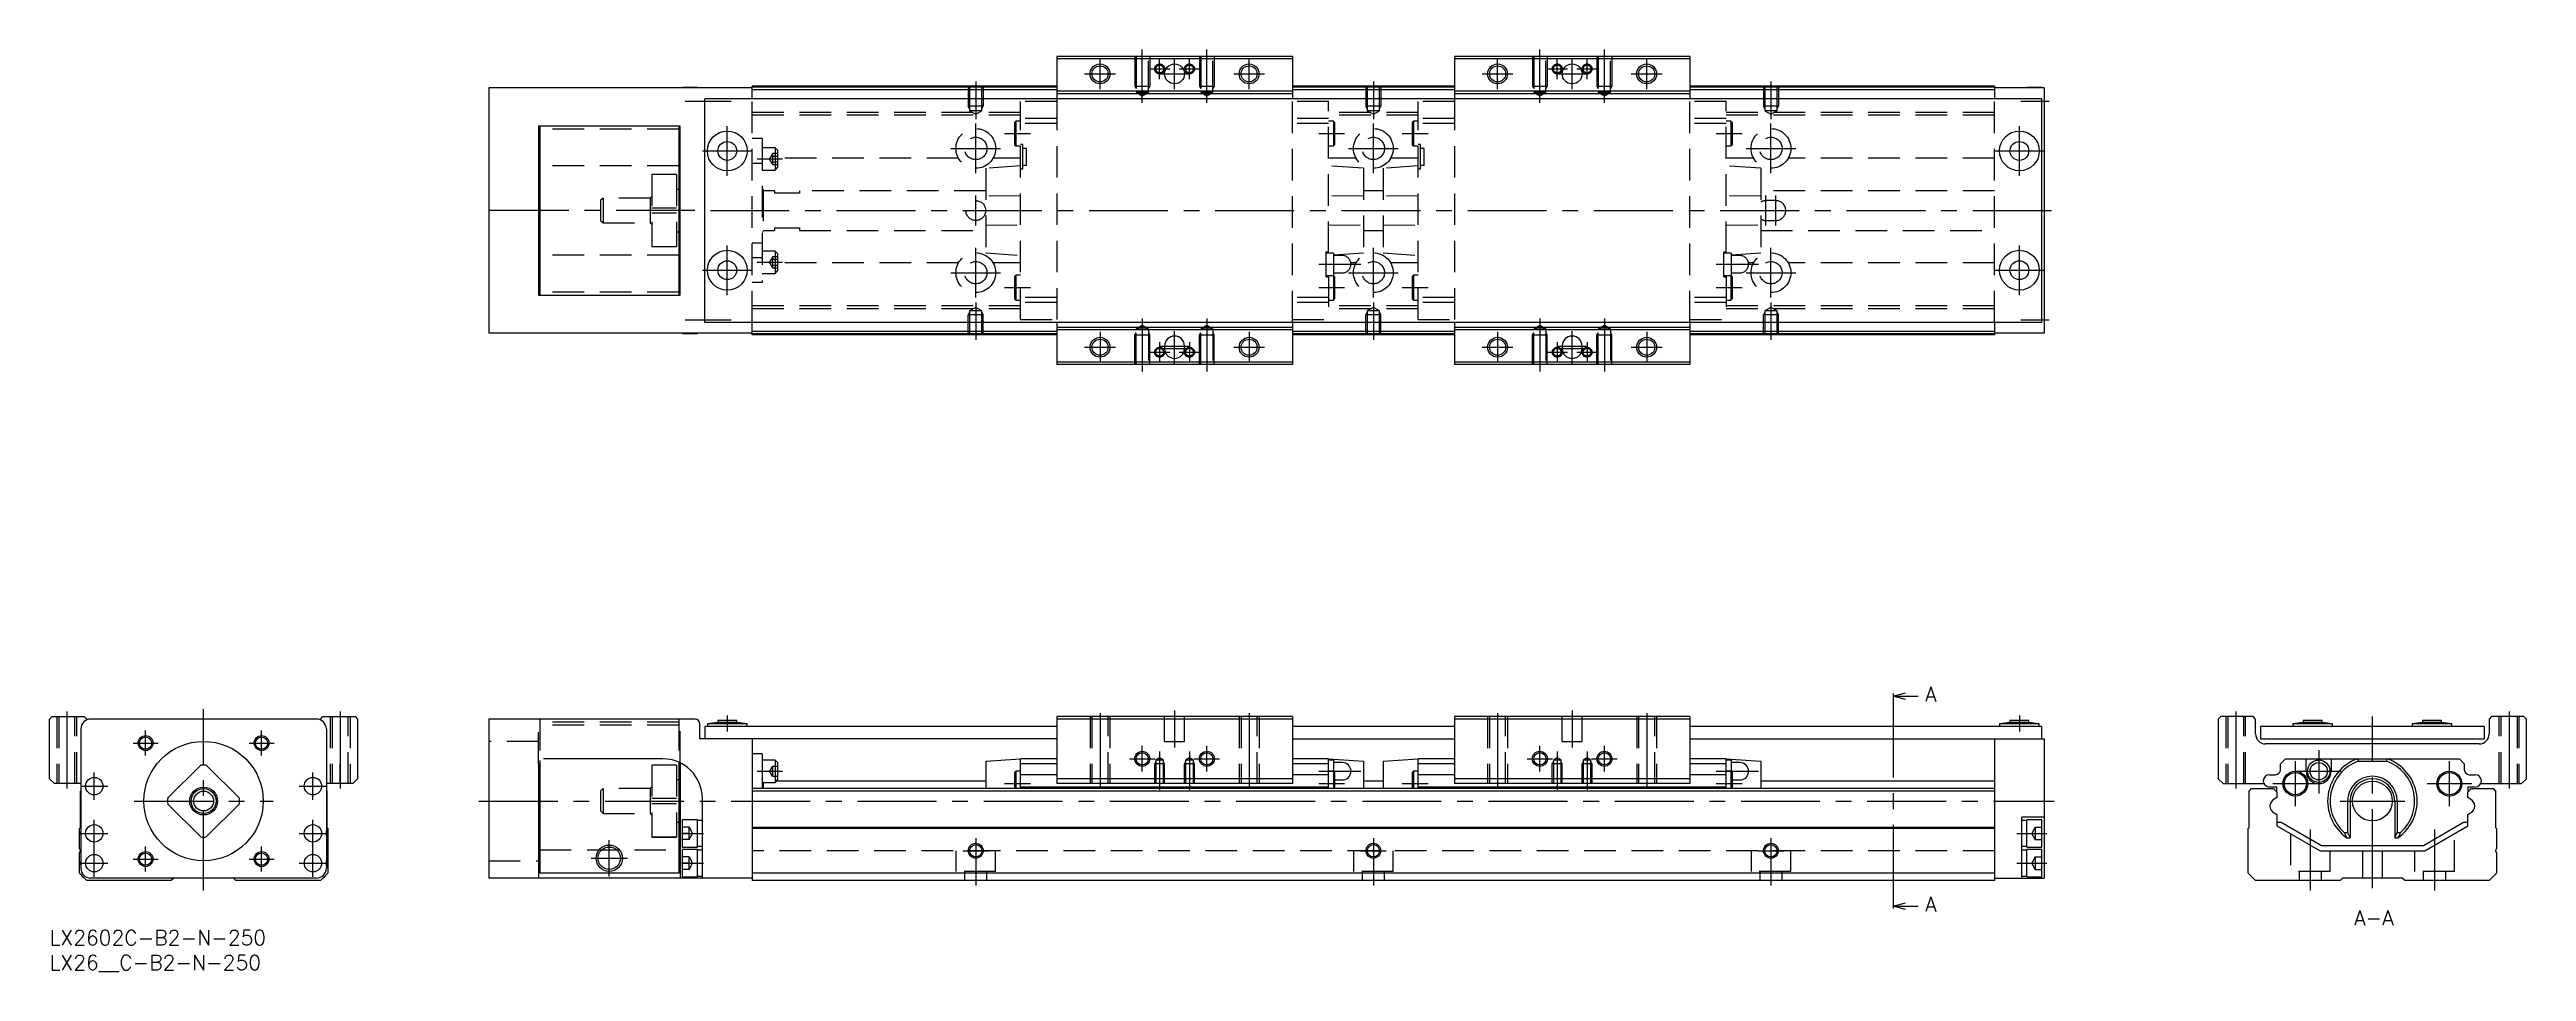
# Model space of a CAD drawing. Extents: x 0 to 498, y -8 to 177.
import ezdxf

# ---------------------------------------------------------------- set-up
doc = ezdxf.new("R2010")
doc.units = 0
doc.header["$LTSCALE"] = 0.5
doc.linetypes.add('CENTER', pattern=[50.8, 31.75, -6.35, 6.35, -6.35])
doc.linetypes.add('DASHED', pattern=[19.05, 12.7, -6.35])
for name, color, linetype in [('MSM_CENTER', 1, 'CENTER'), ('MSM_CONTINUOUS', 7, 'CONTINUOUS'), ('MSM_DASHED', 4, 'DASHED'), ('MSM_NARROW', 5, 'CONTINUOUS'), ('MSM_PART_NUMBER', 7, 'CONTINUOUS')]:
    doc.layers.add(name, color=color, linetype=linetype)
doc.styles.get("Standard").update_dxf_attribs({"font": 'txt.shx', "height": 1, "bigfont": 'bigfont.shx'})

# ---------------------------------------------------------------- blocks, each defined once
blk = doc.blocks.new('*U2')
at = {"layer": 'MSM_PART_NUMBER'}
blk.add_text('LX2602C-B2-N-250', height=3, dxfattribs=at).set_placement((0, -3))
blk = doc.blocks.new('*U3')
at = {"layer": 'MSM_PART_NUMBER'}
blk.add_text('LX26__C-B2-N-250', height=3, dxfattribs=at).set_placement((0, -8))

msp = doc.modelspace()

# ---------------------------------------------------------------- linework, layer by layer
at = {"layer": 'MSM_CENTER'}
for p, q in [((211.38, 169.21), (211.38, 175.41)), ((219.88, 166.51), (219.88, 177.21)), ((223.38, 171.26), (223.38, 175.36)), ((226.38, 169.21), (226.38, 175.41)), ((229.38, 171.26), (229.38, 175.36)), ((232.88, 166.51), (232.88, 177.21)), ((241.38, 169.21), (241.38, 175.41)), ((291.38, 169.21), (291.38, 175.41)), ((299.88, 166.51), (299.88, 177.21)), ((303.38, 171.26), (303.38, 175.36)), ((306.38, 169.21), (306.38, 175.41)), ((309.38, 171.26), (309.38, 175.36)), ((312.88, 166.51), (312.88, 177.21)), ((321.38, 169.21), (321.38, 175.41)), ((186.38, 170.81), (186.38, 163.18)), ((208.28, 172.31), (214.48, 172.31)), ((221.33, 173.31), (225.43, 173.31)), ((223.28, 172.31), (229.48, 172.31)), ((227.33, 173.31), (231.43, 173.31)), ((238.28, 172.31), (244.48, 172.31)), ((266.38, 170.81), (266.38, 163.18)), ((288.28, 172.31), (294.48, 172.31)), ((301.33, 173.31), (305.43, 173.31)), ((303.28, 172.31), (309.48, 172.31)), ((307.33, 173.31), (311.43, 173.31)), ((318.28, 172.31), (324.48, 172.31)), ((346.38, 170.81), (346.38, 163.18)), ((127.88, 166.81), (137.18, 166.81)), ((396.68, 166.81), (402.38, 166.81)), ((136.38, 151.81), (136.38, 161.81)), ((186.38, 152.31), (186.38, 162.31)), ((192.18, 160.31), (197.38, 160.31)), ((255.38, 160.31), (260.58, 160.31)), ((266.38, 152.31), (266.38, 162.31)), ((272.18, 160.31), (277.38, 160.31)), ((335.38, 160.31), (340.58, 160.31)), ((346.38, 152.31), (346.38, 162.31)), ((396.38, 151.81), (396.38, 161.81)), ((131.38, 156.81), (141.38, 156.81)), ((142.38, 155.21), (147.48, 155.21)), ((181.38, 157.31), (191.38, 157.31)), ((261.38, 157.31), (271.38, 157.31)), ((341.38, 157.31), (351.38, 157.31)), ((391.38, 156.81), (401.38, 156.81)), ((129.88, 144.81), (86.38, 144.81)), ((132.98, 144.81), (403.38, 144.81)), ((186.38, 141.81), (186.38, 147.81)), ((345.38, 141.81), (345.38, 147.81)), ((347.38, 141.81), (347.38, 147.81)), ((136.38, 127.81), (136.38, 137.81)), ((186.38, 127.31), (186.38, 137.31)), ((266.38, 127.31), (266.38, 137.31)), ((346.38, 127.31), (346.38, 137.31)), ((396.38, 127.81), (396.38, 137.81)), ((131.38, 132.81), (141.38, 132.81)), ((142.38, 134.42), (147.48, 134.42)), ((181.38, 132.31), (191.38, 132.31)), ((255.38, 134.01), (263.88, 134.01)), ((261.38, 132.31), (271.38, 132.31)), ((335.38, 134.01), (343.88, 134.01)), ((341.38, 132.31), (351.38, 132.31)), ((391.38, 132.81), (401.38, 132.81)), ((186.38, 126.32), (186.38, 118.81)), ((192.18, 129.31), (197.38, 129.31)), ((255.38, 129.31), (260.58, 129.31)), ((266.38, 126.32), (266.38, 118.81)), ((272.18, 129.31), (277.38, 129.31)), ((335.38, 129.31), (340.58, 129.31)), ((346.38, 126.32), (346.38, 118.81)), ((127.88, 122.81), (137.18, 122.81)), ((211.38, 120.41), (211.38, 114.21)), ((219.88, 123.12), (219.88, 112.42)), ((226.38, 114.06), (226.38, 120.56)), ((232.88, 123.12), (232.88, 112.42)), ((241.38, 120.41), (241.38, 114.21)), ((291.38, 120.41), (291.38, 114.21)), ((299.88, 123.12), (299.88, 112.42)), ((306.38, 114.06), (306.38, 120.56)), ((312.88, 123.12), (312.88, 112.42)), ((321.38, 120.41), (321.38, 114.21)), ((396.68, 122.81), (402.38, 122.81)), ((208.28, 117.31), (214.48, 117.31)), ((221.33, 116.31), (225.43, 116.31)), ((223.38, 118.36), (223.38, 114.26)), ((223.38, 117.56), (229.38, 117.56)), ((223.38, 117.06), (229.38, 117.06)), ((227.33, 116.31), (231.43, 116.31)), ((229.38, 118.36), (229.38, 114.26)), ((238.28, 117.31), (244.48, 117.31)), ((288.28, 117.31), (294.48, 117.31)), ((301.33, 116.31), (305.43, 116.31)), ((303.38, 118.36), (303.38, 114.26)), ((303.38, 117.56), (309.38, 117.56)), ((303.38, 117.06), (309.38, 117.06)), ((307.33, 116.31), (311.43, 116.31)), ((309.38, 118.36), (309.38, 114.26)), ((318.28, 117.31), (324.48, 117.31)), ((370.98, 46.62), (370.98, 5.38)), ((3.5, 44), (3.5, 28.5)), ((19.33, 35.17), (19.33, 40.17)), ((31, 8), (31, 44.5)), ((42.67, 35.17), (42.67, 40.17)), ((58.5, 44), (58.5, 28.5)), ((136.38, 43.2), (136.38, 40)), ((211.38, 43.67), (211.38, 28.83)), ((226.38, 44.25), (226.38, 36.75)), ((241.38, 43.67), (241.38, 28.83)), ((291.38, 43.67), (291.38, 28.83)), ((306.38, 44.25), (306.38, 36.75)), ((321.38, 43.67), (321.38, 28.83)), ((396.38, 43.2), (396.38, 40)), ((439.91, 44), (439.91, 28.5)), ((467.41, 8.5), (467.41, 43)), ((494.91, 44), (494.91, 28.5)), ((16.83, 37.67), (21.83, 37.67)), ((40.17, 37.67), (45.17, 37.67)), ((219.88, 31.92), (219.88, 37.08)), ((223.38, 35.96), (223.38, 28.24)), ((229.38, 35.96), (229.38, 28.24)), ((232.88, 31.92), (232.88, 37.08)), ((299.88, 31.92), (299.88, 37.08)), ((303.38, 35.96), (303.38, 28.24)), ((309.38, 35.96), (309.38, 28.24)), ((312.88, 31.92), (312.88, 37.08)), ((456.61, 36.25), (456.61, 27.5)), ((9, 26.25), (9, 31.75)), ((53, 26.25), (53, 31.75)), ((142.38, 32), (147.48, 32)), ((217.3, 34.5), (222.45, 34.5)), ((230.3, 34.5), (235.45, 34.5)), ((255.38, 32), (263.88, 32)), ((297.3, 34.5), (302.45, 34.5)), ((310.3, 34.5), (315.45, 34.5)), ((335.38, 32), (343.88, 32)), ((451.91, 25), (451.91, 34)), ((452.11, 32), (461.11, 32)), ((482.91, 25), (482.91, 34)), ((6.25, 29), (11.75, 29)), ((17, 26), (45, 26)), ((50.25, 29), (55.75, 29)), ((86.38, 26), (403.38, 26)), ((192.18, 29.5), (197.38, 29.5)), ((255.38, 29.5), (260.58, 29.5)), ((272.18, 29.5), (277.38, 29.5)), ((335.38, 29.5), (340.58, 29.5)), ((447.41, 29.5), (456.41, 29.5)), ((460.91, 26), (473.91, 26)), ((478.41, 29.5), (487.41, 29.5)), ((9, 10.75), (9, 22.25)), ((53, 10.75), (53, 22.25)), ((454.91, 20.29), (454.91, 8)), ((479.91, 20.29), (479.91, 8)), ((6.25, 19.5), (11.75, 19.5)), ((19.33, 11.83), (19.33, 16.83)), ((42.67, 11.83), (42.67, 16.83)), ((50.25, 19.5), (55.75, 19.5)), ((112.63, 10.85), (112.63, 18.15)), ((127.18, 19.5), (131.58, 19.5)), ((183.8, 16), (188.95, 16)), ((186.38, 18.5), (186.38, 9)), ((263.8, 16), (268.95, 16)), ((266.38, 18.5), (266.38, 9)), ((343.8, 16), (348.95, 16)), ((346.38, 18.5), (346.38, 9)), ((395.88, 19.5), (401.88, 19.5)), ((6.25, 13.5), (11.75, 13.5)), ((16.83, 14.33), (21.83, 14.33)), ((40.17, 14.33), (45.17, 14.33)), ((50.25, 13.5), (55.75, 13.5)), ((108.98, 14.5), (116.28, 14.5)), ((127.18, 13.5), (131.58, 13.5)), ((395.88, 13.5), (401.88, 13.5))]:
    msp.add_line(p, q, dxfattribs=at)
at = {"layer": 'MSM_CONTINUOUS'}
for p, q in [((250.08, 175.81), (202.68, 175.81)), ((202.68, 175.81), (202.68, 167.31)), ((250.08, 175.31), (202.68, 175.31)), ((250.08, 175.81), (250.08, 167.31)), ((330.08, 175.81), (282.68, 175.81)), ((282.68, 175.81), (282.68, 167.31)), ((330.08, 175.31), (282.68, 175.31)), ((330.08, 175.81), (330.08, 167.31)), ((88.38, 169.51), (88.38, 120.11)), ((141.38, 169.51), (88.38, 169.51)), ((127.38, 169.51), (127.38, 169.56)), ((130.38, 169.56), (127.38, 169.56)), ((130.38, 169.51), (130.38, 169.56)), ((202.68, 169.81), (141.38, 169.81)), ((141.38, 167.31), (141.38, 169.81)), ((202.68, 169.61), (141.38, 169.61)), ((282.68, 169.81), (250.08, 169.81)), ((282.68, 169.61), (250.08, 169.61)), ((391.38, 169.81), (330.08, 169.81)), ((391.38, 169.61), (330.08, 169.61)), ((391.38, 169.81), (391.38, 167.31)), ((401.38, 169.51), (391.38, 169.51)), ((397.88, 169.51), (397.88, 169.56)), ((400.88, 169.56), (397.88, 169.56)), ((400.88, 169.51), (400.88, 169.56)), ((401.38, 169.51), (401.38, 120.11)), ((400.88, 167.31), (131.88, 167.31)), ((131.88, 122.31), (131.88, 167.31)), ((202.68, 169.11), (141.38, 169.11)), ((250.08, 168.81), (202.68, 168.81)), ((250.08, 168.31), (202.68, 168.31)), ((282.68, 169.11), (250.08, 169.11)), ((330.08, 168.81), (282.68, 168.81)), ((330.08, 168.31), (282.68, 168.31)), ((391.38, 169.11), (330.08, 169.11)), ((400.88, 122.31), (400.88, 167.31)), ((98.38, 161.81), (98.38, 127.81)), ((126.88, 161.81), (98.38, 161.81)), ((98.38, 161.21), (98.63, 161.21)), ((98.63, 159.51), (98.38, 159.51)), ((98.63, 161.81), (98.63, 127.81)), ((126.63, 161.81), (126.63, 127.81)), ((126.63, 161.21), (126.88, 161.21)), ((126.88, 159.51), (126.63, 159.51)), ((126.88, 127.81), (126.88, 161.81)), ((98.63, 153.81), (98.38, 153.81)), ((126.88, 153.81), (126.63, 153.81)), ((126.88, 149.06), (126.63, 149.06)), ((126.63, 140.56), (126.88, 140.56)), ((98.63, 135.81), (98.38, 135.81)), ((126.88, 135.81), (126.63, 135.81)), ((98.63, 130.11), (98.38, 130.11)), ((126.88, 130.11), (126.63, 130.11)), ((98.38, 128.41), (98.63, 128.41)), ((98.38, 127.81), (126.88, 127.81)), ((126.63, 128.41), (126.88, 128.41)), ((141.38, 120.11), (88.38, 120.11)), ((127.38, 120.06), (127.38, 120.11)), ((127.38, 120.06), (130.38, 120.06)), ((130.38, 120.06), (130.38, 120.11)), ((400.88, 122.31), (131.88, 122.31)), ((141.38, 119.81), (141.38, 122.31)), ((202.68, 120.51), (141.38, 120.51)), ((202.68, 120.01), (141.38, 120.01)), ((202.68, 119.81), (141.38, 119.81)), ((202.68, 122.31), (202.68, 113.81)), ((250.08, 121.31), (202.68, 121.31)), ((250.08, 120.81), (202.68, 120.81)), ((250.08, 122.31), (250.08, 113.81)), ((282.68, 120.51), (250.08, 120.51)), ((282.68, 120.01), (250.08, 120.01)), ((282.68, 119.81), (250.08, 119.81)), ((282.68, 122.31), (282.68, 113.81)), ((330.08, 121.31), (282.68, 121.31)), ((330.08, 120.81), (282.68, 120.81)), ((330.08, 122.31), (330.08, 113.81)), ((391.38, 120.51), (330.08, 120.51)), ((391.38, 120.01), (330.08, 120.01)), ((391.38, 119.81), (330.08, 119.81)), ((391.38, 122.31), (391.38, 119.81)), ((401.38, 120.11), (391.38, 120.11)), ((224.38, 117.56), (224.38, 117.06)), ((228.38, 117.06), (228.38, 117.56)), ((304.38, 117.56), (304.38, 117.06)), ((308.38, 117.06), (308.38, 117.56)), ((250.08, 114.31), (202.68, 114.31)), ((250.08, 113.81), (202.68, 113.81)), ((330.08, 114.31), (282.68, 114.31)), ((330.08, 113.81), (282.68, 113.81)), ((370.98, 47.12), (373.48, 47.79)), ((370.98, 47.62), (370.98, 46.62)), ((373.48, 46.45), (370.98, 47.12)), ((370.98, 47.12), (375.98, 47.12)), ((0, 42.5), (0.5, 43)), ((0, 30.5), (0, 42.5)), ((0.5, 43), (7, 43)), ((6.3, 40.5), (6.3, 12.5)), ((7, 43), (7.5, 42.5)), ((7.5, 42.5), (7.5, 42.33)), ((53.7, 42.5), (8.3, 42.5)), ((54.5, 42.5), (55, 43)), ((54.5, 42.33), (54.5, 42.5)), ((55, 43), (61.5, 43)), ((55.7, 40.5), (55.7, 12.5)), ((61.5, 43), (62, 42.5)), ((62, 42.5), (62, 30.5)), ((88.38, 42.5), (88.38, 10.5)), ((129.88, 42.5), (88.38, 42.5)), ((130.88, 38.5), (130.88, 41.5)), ((202.68, 41), (131.88, 41)), ((131.88, 41), (131.88, 38.5)), ((134.48, 41.8), (132.38, 41.55)), ((132.38, 41.55), (132.38, 41)), ((140.38, 41.55), (132.38, 41.55)), ((134.48, 42.2), (134.48, 41.8)), ((138.28, 42.2), (134.48, 42.2)), ((138.28, 41.8), (134.48, 41.8)), ((138.28, 41.8), (138.28, 42.2)), ((140.38, 41.55), (138.28, 41.8)), ((140.38, 41), (140.38, 41.55)), ((202.68, 43), (202.68, 29.5)), ((250.08, 43), (202.68, 43)), ((250.08, 42.5), (202.68, 42.5)), ((250.08, 43), (250.08, 29.5)), ((282.68, 41), (250.08, 41)), ((282.68, 43), (282.68, 29.5)), ((330.08, 43), (282.68, 43)), ((330.08, 42.5), (282.68, 42.5)), ((330.08, 43), (330.08, 29.5)), ((400.88, 41), (330.08, 41)), ((394.48, 41.8), (392.38, 41.55)), ((392.38, 41.55), (392.38, 41)), ((400.38, 41.55), (392.38, 41.55)), ((394.48, 42.2), (394.48, 41.8)), ((398.28, 42.2), (394.48, 42.2)), ((398.28, 41.8), (394.48, 41.8)), ((398.28, 41.8), (398.28, 42.2)), ((400.38, 41.55), (398.28, 41.8)), ((400.38, 41), (400.38, 41.55)), ((400.88, 38.5), (400.88, 41)), ((436.91, 43), (436.41, 42.5)), ((436.41, 42.5), (436.41, 30.5)), ((443.41, 43), (436.91, 43)), ((443.91, 42.5), (443.41, 43)), ((443.91, 39.5), (443.91, 42.5)), ((444.91, 41), (444.91, 38.5)), ((489.91, 41), (444.91, 41)), ((453.51, 41.8), (451.41, 41.55)), ((451.41, 41.55), (451.41, 41)), ((459.41, 41.55), (451.41, 41.55)), ((453.51, 42.2), (453.51, 41.8)), ((457.31, 42.2), (453.51, 42.2)), ((457.31, 41.8), (453.51, 41.8)), ((457.31, 41.8), (457.31, 42.2)), ((459.41, 41.55), (457.31, 41.8)), ((459.41, 41), (459.41, 41.55)), ((477.51, 41.8), (475.41, 41.55)), ((475.41, 41.55), (475.41, 41)), ((483.41, 41.55), (475.41, 41.55)), ((477.51, 42.2), (477.51, 41.8)), ((481.31, 42.2), (477.51, 42.2)), ((481.31, 41.8), (477.51, 41.8)), ((481.31, 41.8), (481.31, 42.2)), ((483.41, 41.55), (481.31, 41.8)), ((483.41, 41), (483.41, 41.55)), ((489.91, 41), (489.91, 38.5)), ((491.41, 43), (490.91, 42.5)), ((490.91, 42.5), (490.91, 39.5)), ((497.91, 43), (491.41, 43)), ((498.41, 42.5), (497.91, 43)), ((498.41, 30.5), (498.41, 42.5)), ((202.68, 38.5), (130.88, 38.5)), ((141.38, 38.5), (141.38, 10)), ((143.38, 35.5), (141.38, 35.5)), ((143.38, 35.5), (143.38, 28.5)), ((250.08, 38.5), (282.68, 38.5)), ((330.08, 38.5), (401.38, 38.5)), ((391.38, 38.5), (391.38, 10)), ((401.38, 38.5), (401.38, 10.5)), ((444.91, 38.5), (489.91, 38.5)), ((488.91, 37.5), (445.91, 37.5)), ((1, 29.5), (0, 30.5)), ((30.45, 33.23), (23.77, 26.55)), ((38.23, 26.55), (31.55, 33.23)), ((62, 30.5), (61, 29.5)), ((98.38, 33.5), (98.38, 10.5)), ((98.63, 34.16), (98.63, 11.5)), ((123.38, 34.5), (99.38, 34.5)), ((126.63, 33.81), (126.63, 11.5)), ((126.88, 30.25), (126.63, 30.25)), ((126.88, 33.69), (126.88, 16.2)), ((145.98, 34.25), (143.38, 34.25)), ((146.48, 33.75), (145.98, 34.25)), ((145.98, 34.25), (145.98, 29.75)), ((145.98, 29.75), (146.48, 30.25)), ((188.38, 30), (146.23, 30)), ((146.48, 33.75), (146.48, 30.25)), ((188.38, 34), (195.38, 34.5)), ((188.38, 34), (188.38, 28.5)), ((194.43, 32), (194.18, 31.75)), ((194.18, 31.75), (194.18, 28.5)), ((195.38, 32), (194.43, 32)), ((194.43, 32), (194.43, 28.5)), ((202.68, 34.5), (195.38, 34.5)), ((195.38, 28.5), (195.38, 34.5)), ((202.68, 33.5), (195.38, 33.5)), ((202.68, 31.3), (195.38, 31.3)), ((250.08, 30.5), (202.68, 30.5)), ((257.38, 34.5), (250.08, 34.5)), ((257.38, 33.5), (250.08, 33.5)), ((257.38, 31.3), (250.08, 31.3)), ((257.38, 34.5), (264.38, 34)), ((257.38, 28.5), (257.38, 34.5)), ((258.38, 34.25), (257.38, 34.25)), ((258.33, 32), (257.38, 32)), ((258.58, 31.75), (258.33, 32)), ((258.33, 32), (258.33, 28.5)), ((258.38, 34.25), (258.38, 31.95)), ((260.13, 33.75), (258.38, 33.75)), ((258.58, 31.75), (258.58, 28.5)), ((258.58, 30.25), (260.13, 30.25)), ((264.38, 34), (264.38, 28.5)), ((268.38, 30), (264.38, 30)), ((268.38, 34), (275.38, 34.5)), ((268.38, 34), (268.38, 28.5)), ((274.43, 32), (274.18, 31.75)), ((274.18, 31.75), (274.18, 28.5)), ((275.38, 32), (274.43, 32)), ((274.43, 32), (274.43, 28.5)), ((282.68, 34.5), (275.38, 34.5)), ((275.38, 28.5), (275.38, 34.5)), ((282.68, 33.5), (275.38, 33.5)), ((282.68, 31.3), (275.38, 31.3)), ((330.08, 30.5), (282.68, 30.5)), ((337.38, 34.5), (330.08, 34.5)), ((337.38, 33.5), (330.08, 33.5)), ((337.38, 31.3), (330.08, 31.3)), ((337.38, 34.5), (344.38, 34)), ((337.38, 28.5), (337.38, 34.5)), ((338.38, 34.25), (337.38, 34.25)), ((338.33, 32), (337.38, 32)), ((338.58, 31.75), (338.33, 32)), ((338.33, 32), (338.33, 28.5)), ((338.38, 34.25), (338.38, 31.95)), ((340.13, 33.75), (338.38, 33.75)), ((338.58, 31.75), (338.58, 28.5)), ((338.58, 30.25), (340.13, 30.25)), ((344.38, 34), (344.38, 28.5)), ((391.38, 30), (344.38, 30)), ((437.41, 29.5), (436.41, 30.5)), ((446.71, 31.3), (447.91, 31.3)), ((448.91, 33.5), (449.91, 34.5)), ((448.91, 32.3), (448.91, 33.5)), ((449.91, 34.5), (484.91, 34.5)), ((454.11, 32), (454.11, 34.5)), ((459.11, 34.5), (459.11, 32)), ((464.45, 34.5), (464.54, 34)), ((464.54, 34), (470.28, 34)), ((470.28, 34), (470.37, 34.5)), ((484.91, 34.5), (485.91, 33.5)), ((485.91, 33.5), (485.91, 32.3)), ((486.91, 31.3), (488.11, 31.3)), ((497.41, 29.5), (498.41, 30.5)), ((6.3, 29.5), (1, 29.5)), ((6.2, 28), (6.3, 28.1)), ((6.2, 20.7), (6.2, 28)), ((23.77, 25.45), (30.45, 18.77)), ((31.55, 18.77), (38.23, 25.45)), ((61, 29.5), (55.7, 29.5)), ((55.7, 28.1), (55.8, 28)), ((55.8, 28), (55.8, 20.7)), ((131.38, 10.5), (131.38, 26.5)), ((391.38, 28.5), (141.38, 28.5)), ((391.38, 28), (141.38, 28)), ((143.38, 29.75), (145.98, 29.75)), ((143.58, 29.75), (143.58, 28.5)), ((257.38, 28.8), (195.38, 28.8)), ((250.08, 29.5), (202.68, 29.5)), ((337.38, 28.8), (275.38, 28.8)), ((330.08, 29.5), (282.68, 29.5)), ((437.41, 29.5), (445.59, 29.5)), ((442.61, 28), (443.11, 28.5)), ((442.61, 20.7), (442.61, 28)), ((443.11, 28.5), (447.51, 28.5)), ((448.21, 28.8), (446.71, 28.8)), ((447.51, 28.5), (448.21, 27.8)), ((448.21, 26.72), (447.65, 26.4)), ((448.21, 27.8), (448.21, 28.8)), ((448.21, 27.8), (448.21, 26.72)), ((462.41, 26), (462.41, 19.68)), ((462.91, 26), (462.91, 18.62)), ((471.91, 26), (471.91, 18.62)), ((472.41, 26), (472.41, 19.68)), ((486.61, 28.8), (486.61, 27.8)), ((488.11, 28.8), (486.61, 28.8)), ((486.61, 27.8), (487.31, 28.5)), ((486.61, 26.72), (486.61, 27.8)), ((487.17, 26.4), (486.61, 26.72)), ((487.31, 28.5), (491.71, 28.5)), ((489.23, 29.5), (497.41, 29.5)), ((491.71, 28.5), (492.21, 28)), ((492.21, 28), (492.21, 20.7)), ((6, 20.5), (6.2, 20.7)), ((6, 16.4), (6, 20.5)), ((55.8, 20.7), (56, 20.5)), ((56, 20.5), (56, 11.5)), ((126.63, 21.75), (126.88, 21.75)), ((127.38, 16.75), (127.38, 22.25)), ((130.38, 22.25), (127.38, 22.25)), ((130.38, 16.75), (130.38, 22.25)), ((131.38, 22.1), (130.38, 22.1)), ((391.38, 20.7), (141.38, 20.7)), ((391.38, 20.5), (141.38, 20.5)), ((396.88, 10.5), (396.88, 22.75)), ((401.38, 22.75), (396.88, 22.75)), ((397.88, 22.1), (396.88, 22.1)), ((397.88, 16.75), (397.88, 22.25)), ((400.88, 22.25), (397.88, 22.25)), ((400.88, 16.75), (400.88, 22.25)), ((442.41, 20.5), (442.61, 20.7)), ((442.41, 11.5), (442.41, 20.5)), ((447.65, 23.6), (448.21, 23.28)), ((448.21, 23.28), (448.21, 21)), ((449.06, 21.66), (448.21, 21.66)), ((448.21, 21), (456.87, 16)), ((457.14, 17), (449.06, 21.66)), ((485.76, 21.66), (477.68, 17)), ((477.95, 16), (486.61, 21)), ((486.61, 21.66), (485.76, 21.66)), ((486.61, 23.28), (487.17, 23.6)), ((486.61, 21), (486.61, 23.28)), ((492.21, 20.7), (492.41, 20.5)), ((492.41, 20.5), (492.41, 16.4)), ((6, 11.5), (6, 15.6)), ((98.38, 16.2), (98.63, 16.2)), ((126.63, 16.2), (126.88, 16.2)), ((127.38, 16.75), (130.38, 16.75)), ((127.38, 10.75), (127.38, 16.25)), ((130.38, 16.25), (127.38, 16.25)), ((130.38, 16.9), (131.38, 16.9)), ((130.38, 10.75), (130.38, 16.25)), ((131.38, 16.1), (130.38, 16.1)), ((396.88, 16.9), (397.88, 16.9)), ((397.88, 16.1), (396.88, 16.1)), ((397.88, 16.75), (400.88, 16.75)), ((397.88, 10.75), (397.88, 16.25)), ((400.88, 16.25), (397.88, 16.25)), ((400.88, 10.75), (400.88, 16.25)), ((456.87, 16), (477.95, 16)), ((477.68, 17), (457.14, 17)), ((461.73, 19.68), (462.41, 19.68)), ((462.26, 18.62), (462.91, 18.62)), ((462.41, 19.68), (462.91, 18.62)), ((471.91, 18.62), (472.41, 19.68)), ((471.91, 18.62), (472.56, 18.62)), ((472.41, 19.68), (473.1, 19.68)), ((492.41, 15.6), (492.41, 11.5)), ((7.5, 10), (6, 11.5)), ((24.5, 10), (7.5, 10)), ((53.7, 10.5), (8.3, 10.5)), ((25, 10.5), (24.5, 10)), ((37.52, 10), (37.02, 10.5)), ((54.5, 10), (37.52, 10)), ((56, 11.5), (54.5, 10)), ((141.38, 10.5), (88.38, 10.5)), ((126.63, 11.5), (98.63, 11.5)), ((127.38, 10.75), (130.38, 10.75)), ((130.38, 10.9), (131.38, 10.9)), ((391.38, 11.5), (141.38, 11.5)), ((391.38, 10), (141.38, 10)), ((391.38, 10.5), (401.38, 10.5)), ((396.88, 10.9), (397.88, 10.9)), ((397.88, 10.75), (400.88, 10.75)), ((443.91, 10), (442.41, 11.5)), ((460.9, 10), (443.91, 10)), ((461.4, 10.5), (460.9, 10)), ((473.41, 10.5), (461.4, 10.5)), ((473.91, 10), (473.41, 10.5)), ((490.91, 10), (473.91, 10)), ((492.41, 11.5), (490.91, 10)), ((370.98, 4.88), (373.48, 5.55)), ((370.98, 5.38), (370.98, 4.38)), ((373.48, 4.21), (370.98, 4.88)), ((370.98, 4.88), (375.98, 4.88))]:
    msp.add_line(p, q, dxfattribs=at)
for centre, radius in [((211.38, 172.31), 1.62), ((226.38, 172.31), 2), ((241.38, 172.31), 1.62), ((291.38, 172.31), 1.62), ((306.38, 172.31), 2), ((321.38, 172.31), 1.62), ((136.38, 156.81), 4), ((396.38, 156.81), 4), ((136.38, 156.81), 1.9), ((396.38, 156.81), 1.9), ((136.38, 132.81), 4), ((136.38, 132.81), 1.9), ((396.38, 132.81), 4), ((396.38, 132.81), 1.9), ((211.38, 117.31), 1.62), ((241.38, 117.31), 1.62), ((291.38, 117.31), 1.62), ((321.38, 117.31), 1.62), ((19.33, 37.67), 1.23), ((31, 26), 12), ((42.67, 37.67), 1.23), ((219.88, 34.5), 1.23), ((232.88, 34.5), 1.23), ((299.88, 34.5), 1.23), ((312.88, 34.5), 1.23), ((9, 29), 1.75), ((53, 29), 1.75), ((451.91, 29.5), 2.5), ((451.91, 29.5), 2.25), ((456.61, 32), 2.25), ((456.61, 32), 1.75), ((467.41, 26), 4), ((482.91, 29.5), 2.5), ((482.91, 29.5), 2.25), ((31, 26), 2.8), ((31, 26), 2.5), ((31, 26), 2), ((9, 19.5), 1.75), ((53, 19.5), 1.75), ((9, 13.5), 1.75), ((19.33, 14.33), 1.23), ((42.67, 14.33), 1.23), ((53, 13.5), 1.75), ((112.63, 14.5), 2.65), ((112.63, 14.5), 2.25), ((186.38, 16), 1.23), ((266.38, 16), 1.23), ((346.38, 16), 1.23)]:
    msp.add_circle(centre, radius, dxfattribs=at)
for centre, radius, start, end in [((226.38, 117.56), 2, 0, 180), ((226.38, 117.06), 2, 180, 0), ((306.38, 117.56), 2, 0, 180), ((306.38, 117.06), 2, 180, 0), ((8.3, 40.5), 2, 90, 180), ((53.7, 40.5), 2, 0, 90), ((129.87, 41.49), 1.01, 0.6958, 89.3042), ((445.91, 39.5), 2, 180, 270), ((488.91, 39.5), 2, 270, 0), ((31, 26), 7.25, 85.6572, 94.3428), ((123.38, 26.5), 8, 0, 90), ((260.13, 32), 1.75, 270, 90), ((340.13, 32), 1.75, 270, 90), ((446.71, 30.05), 1.25, 90, 270), ((447.91, 32.3), 1, 270, 0), ((456.61, 32), 2.5, 180, 0), ((467.41, 26), 9, 109.1881, 235.0848), ((467.41, 26), 8.5, 109.7499, 228.0214), ((467.41, 26), 5, 0, 180), ((467.41, 26), 4.5, 0, 180), ((467.41, 26), 8.5, 311.9786, 70.2501), ((467.41, 26), 9, 304.9152, 70.8119), ((486.91, 32.3), 1, 180, 270), ((488.11, 30.05), 1.25, 270, 90), ((31, 26), 7.25, 175.6572, 184.3428), ((31, 26), 7.25, 355.6572, 4.3428), ((448.53, 24.88), 1.75, 120.0001, 176.2321), ((448.53, 25.12), 1.75, 183.7679, 239.9999), ((486.3, 24.88), 1.75, 3.7679, 59.9999), ((486.3, 25.12), 1.75, 300.0001, 356.2321), ((9, 19.5), 2.75, 169.0575, 190.9425), ((53, 19.5), 2.75, 349.0575, 10.9425), ((5.7, 16), 0.5, 306.8761, 53.1239), ((31, 26), 7.25, 265.6572, 274.3428), ((471.77, 24.07), 10.96, 203.6059, 209.8183), ((462.88, 24.16), 11.15, 330.2349, 336.3409), ((492.71, 16), 0.5, 126.8761, 233.1239), ((9, 13.5), 2.75, 169.0575, 190.9425), ((8.3, 12.5), 2, 180, 270), ((7.3, 11.5), 1, 201.8195, 248.1805), ((53.7, 12.5), 2, 270, 0), ((54.7, 11.5), 1, 291.8106, 338.1894), ((53, 13.5), 2.75, 349.0575, 10.9425)]:
    msp.add_arc(centre, radius, start, end, dxfattribs=at)
at = {"layer": 'MSM_DASHED'}
for p, q in [((218.38, 175.81), (218.38, 169.81)), ((218.65, 175.81), (218.65, 168.61)), ((221.11, 168.61), (221.11, 175.81)), ((221.38, 175.81), (221.38, 169.81)), ((231.38, 175.81), (231.38, 169.81)), ((231.65, 175.81), (231.65, 168.61)), ((234.11, 168.61), (234.11, 175.81)), ((234.38, 175.81), (234.38, 169.81)), ((298.38, 175.81), (298.38, 169.81)), ((298.65, 175.81), (298.65, 168.61)), ((301.11, 168.61), (301.11, 175.81)), ((301.38, 175.81), (301.38, 169.81)), ((311.38, 175.81), (311.38, 169.81)), ((311.65, 175.81), (311.65, 168.61)), ((314.11, 168.61), (314.11, 175.81)), ((314.38, 175.81), (314.38, 169.81)), ((184.88, 169.81), (184.88, 165.81)), ((185.08, 169.61), (185.08, 169.61)), ((185.15, 169.81), (185.15, 164.89)), ((187.61, 164.89), (187.61, 169.81)), ((187.88, 169.81), (187.88, 165.81)), ((218.38, 169.81), (221.38, 169.81)), ((218.38, 169.81), (218.65, 169.35)), ((221.38, 169.81), (221.11, 169.35)), ((231.38, 169.81), (234.38, 169.81)), ((231.38, 169.81), (231.65, 169.35)), ((234.38, 169.81), (234.11, 169.35)), ((264.88, 169.81), (264.88, 165.81)), ((265.08, 169.61), (265.08, 169.61)), ((265.08, 169.61), (265.08, 169.61)), ((265.15, 169.81), (265.15, 164.89)), ((267.61, 164.89), (267.61, 169.81)), ((267.68, 169.61), (267.69, 169.63)), ((267.88, 169.81), (267.88, 165.81)), ((298.38, 169.81), (301.38, 169.81)), ((298.38, 169.81), (298.65, 169.35)), ((301.38, 169.81), (301.11, 169.35)), ((311.38, 169.81), (314.38, 169.81)), ((311.38, 169.81), (311.65, 169.35)), ((314.38, 169.81), (314.11, 169.35)), ((344.88, 169.81), (344.88, 165.81)), ((345.08, 169.61), (345.08, 169.61)), ((345.08, 169.61), (345.08, 169.61)), ((345.15, 169.81), (345.15, 164.89)), ((347.61, 164.89), (347.61, 169.81)), ((347.68, 169.61), (347.69, 169.63)), ((347.88, 169.81), (347.88, 165.81)), ((141.38, 122.31), (141.38, 167.31)), ((195.38, 164.57), (141.38, 164.57)), ((187.88, 165.81), (184.88, 165.81)), ((185.15, 165.35), (184.88, 165.81)), ((187.61, 164.89), (185.15, 164.89)), ((185.15, 164.89), (186.38, 164.18)), ((186.38, 164.18), (187.61, 164.89)), ((187.61, 165.35), (187.88, 165.81)), ((202.68, 166.76), (195.38, 166.76)), ((195.38, 122.86), (195.38, 166.76)), ((202.68, 167.31), (202.68, 122.31)), ((218.65, 168.61), (219.88, 167.9)), ((218.65, 168.61), (221.11, 168.61)), ((219.88, 167.9), (221.11, 168.61)), ((231.65, 168.61), (232.88, 167.9)), ((231.65, 168.61), (234.11, 168.61)), ((232.88, 167.9), (234.11, 168.61)), ((250.08, 122.31), (250.08, 167.31)), ((257.38, 166.76), (250.08, 166.76)), ((257.38, 136.26), (257.38, 166.76)), ((275.38, 164.57), (257.38, 164.57)), ((267.88, 165.81), (264.88, 165.81)), ((265.15, 165.35), (264.88, 165.81)), ((267.61, 164.89), (265.15, 164.89)), ((265.15, 164.89), (266.38, 164.18)), ((266.38, 164.18), (267.61, 164.89)), ((267.61, 165.35), (267.88, 165.81)), ((282.68, 166.76), (275.38, 166.76)), ((275.38, 122.86), (275.38, 166.76)), ((282.68, 167.31), (282.68, 122.31)), ((298.65, 168.61), (299.88, 167.9)), ((298.65, 168.61), (301.11, 168.61)), ((299.88, 167.9), (301.11, 168.61)), ((311.65, 168.61), (312.88, 167.9)), ((311.65, 168.61), (314.11, 168.61)), ((312.88, 167.9), (314.11, 168.61)), ((330.08, 122.31), (330.08, 167.31)), ((337.38, 166.76), (330.08, 166.76)), ((337.38, 136.26), (337.38, 166.76)), ((391.38, 164.57), (337.38, 164.57)), ((347.88, 165.81), (344.88, 165.81)), ((345.15, 165.35), (344.88, 165.81)), ((347.61, 164.89), (345.15, 164.89)), ((345.15, 164.89), (346.38, 164.18)), ((346.38, 164.18), (347.61, 164.89)), ((347.61, 165.35), (347.88, 165.81)), ((391.38, 122.31), (391.38, 167.31)), ((126.63, 161.21), (98.63, 161.21)), ((195.38, 164.01), (141.38, 164.01)), ((195.38, 164.01), (159.88, 164.01)), ((194.43, 162.81), (194.18, 162.56)), ((194.18, 162.56), (194.18, 158.06)), ((195.38, 162.81), (194.43, 162.81)), ((194.43, 162.81), (194.43, 157.81)), ((202.68, 163.31), (195.38, 163.31)), ((202.68, 162.31), (195.38, 162.31)), ((257.38, 163.31), (250.08, 163.31)), ((257.38, 162.31), (250.08, 162.31)), ((275.38, 164.01), (257.38, 164.01)), ((258.33, 162.81), (257.38, 162.81)), ((258.33, 162.81), (258.33, 157.81)), ((258.58, 162.56), (258.33, 162.81)), ((258.58, 162.56), (258.58, 158.06)), ((274.43, 162.81), (274.18, 162.56)), ((274.18, 162.56), (274.18, 158.06)), ((275.38, 162.81), (274.43, 162.81)), ((274.43, 162.81), (274.43, 157.81)), ((282.68, 163.31), (275.38, 163.31)), ((282.68, 162.31), (275.38, 162.31)), ((337.38, 163.31), (330.08, 163.31)), ((337.38, 162.31), (330.08, 162.31)), ((391.38, 164.01), (337.38, 164.01)), ((338.33, 162.81), (337.38, 162.81)), ((338.33, 162.81), (338.33, 157.81)), ((338.58, 162.56), (338.33, 162.81)), ((338.58, 162.56), (338.58, 158.06)), ((143.38, 159.31), (141.38, 159.31)), ((143.38, 159.31), (143.38, 130.31)), ((145.98, 157.46), (143.38, 157.46)), ((145.48, 156.21), (144.9, 155.21)), ((145.48, 154.21), (144.9, 155.21)), ((145.48, 156.36), (146.48, 156.36)), ((145.48, 156.36), (145.48, 154.05)), ((145.48, 155.78), (146.48, 155.78)), ((145.48, 154.63), (146.48, 154.63)), ((146.48, 156.96), (145.98, 157.46)), ((145.98, 157.46), (145.98, 152.96)), ((146.48, 156.96), (146.48, 153.46)), ((182.89, 155.35), (146.48, 155.35)), ((195.38, 155.35), (189.87, 155.35)), ((194.18, 158.06), (194.43, 157.81)), ((194.43, 157.81), (195.38, 157.81)), ((195.88, 158.11), (195.38, 158.11)), ((195.88, 153.11), (195.88, 158.11)), ((196.58, 157.31), (195.88, 157.31)), ((196.58, 153.91), (196.58, 157.31)), ((257.38, 157.81), (258.33, 157.81)), ((262.89, 155.35), (257.38, 155.35)), ((258.33, 157.81), (258.58, 158.06)), ((275.38, 155.35), (269.87, 155.35)), ((274.18, 158.06), (274.43, 157.81)), ((274.43, 157.81), (275.38, 157.81)), ((275.88, 158.11), (275.38, 158.11)), ((275.88, 153.11), (275.88, 158.11)), ((276.58, 157.31), (275.88, 157.31)), ((276.58, 153.91), (276.58, 157.31)), ((337.38, 157.81), (338.33, 157.81)), ((342.89, 155.35), (337.38, 155.35)), ((338.33, 157.81), (338.58, 158.06)), ((391.38, 155.35), (349.87, 155.35)), ((126.63, 153.81), (98.63, 153.81)), ((121.18, 152.06), (121.18, 137.56)), ((126.18, 152.06), (121.18, 152.06)), ((126.18, 152.04), (121.18, 152.04)), ((126.18, 152.06), (126.18, 137.56)), ((143.38, 154.31), (141.38, 154.31)), ((143.38, 152.96), (145.98, 152.96)), ((145.48, 154.05), (146.48, 154.05)), ((145.98, 152.96), (146.48, 153.46)), ((195.38, 153.81), (188.38, 153.31)), ((188.38, 153.31), (188.38, 136.31)), ((195.88, 153.11), (195.38, 153.11)), ((196.58, 153.91), (195.88, 153.91)), ((264.38, 153.31), (257.38, 153.81)), ((264.38, 153.31), (264.38, 136.31)), ((275.38, 153.81), (268.38, 153.31)), ((268.38, 153.31), (268.38, 136.31)), ((275.88, 153.11), (275.38, 153.11)), ((276.58, 153.91), (275.88, 153.91)), ((344.38, 153.31), (337.38, 153.81)), ((344.38, 153.31), (344.38, 136.31)), ((111.38, 147.31), (110.88, 146.81)), ((110.88, 146.81), (110.88, 142.81)), ((111.38, 147.31), (111.38, 142.31)), ((120.88, 147.31), (111.38, 147.31)), ((121.18, 147.61), (120.88, 147.31)), ((120.88, 147.31), (120.88, 142.31)), ((121.18, 145.36), (126.18, 145.36)), ((126.63, 149.06), (126.18, 149.06)), ((143.58, 149.06), (143.38, 149.06)), ((143.58, 149.06), (143.58, 140.56)), ((145.88, 148.81), (143.58, 148.81)), ((145.88, 148.81), (145.88, 148.31)), ((150.88, 148.31), (145.88, 148.31)), ((150.88, 148.81), (150.88, 148.31)), ((188.38, 148.81), (150.88, 148.81)), ((195.38, 147.77), (188.38, 147.69)), ((264.38, 147.69), (257.38, 147.77)), ((268.38, 148.81), (264.38, 148.81)), ((275.38, 147.77), (268.38, 147.69)), ((344.38, 147.69), (337.38, 147.77)), ((391.38, 148.81), (344.38, 148.81)), ((347.38, 146.81), (345.38, 146.81)), ((110.88, 142.81), (111.38, 142.31)), ((111.38, 142.31), (120.88, 142.31)), ((120.88, 142.31), (121.18, 142.01)), ((126.18, 144.27), (121.18, 144.27)), ((126.18, 140.56), (126.63, 140.56)), ((143.38, 140.56), (143.58, 140.56)), ((143.58, 140.81), (145.88, 140.81)), ((145.88, 141.31), (150.88, 141.31)), ((145.88, 141.31), (145.88, 140.81)), ((150.88, 141.31), (150.88, 140.81)), ((150.88, 140.81), (188.38, 140.81)), ((188.38, 141.94), (195.38, 141.86)), ((257.38, 141.86), (264.38, 141.94)), ((264.38, 140.81), (268.38, 140.81)), ((268.38, 141.94), (275.38, 141.86)), ((337.38, 141.86), (344.38, 141.94)), ((344.38, 140.81), (391.38, 140.81)), ((345.38, 142.81), (347.38, 142.81)), ((126.63, 135.81), (98.63, 135.81)), ((121.18, 137.59), (126.18, 137.59)), ((121.18, 137.56), (126.18, 137.56)), ((141.38, 138.31), (143.38, 138.31)), ((143.38, 135.31), (141.38, 135.31)), ((145.98, 136.67), (143.38, 136.67)), ((145.48, 135.42), (144.9, 134.42)), ((145.48, 135.58), (146.48, 135.58)), ((145.48, 135.58), (145.48, 133.27)), ((145.48, 135), (146.48, 135)), ((146.48, 136.17), (145.98, 136.67)), ((145.98, 136.67), (145.98, 132.17)), ((146.48, 136.17), (146.48, 132.67)), ((188.38, 136.31), (195.38, 135.81)), ((256.88, 136.51), (257.38, 136.51)), ((256.88, 131.51), (256.88, 136.51)), ((258.38, 136.26), (256.88, 136.26)), ((258.38, 135.89), (264.38, 136.31)), ((258.38, 136.26), (258.38, 131.76)), ((260.13, 135.76), (258.38, 135.76)), ((268.38, 136.31), (275.38, 135.81)), ((336.88, 136.51), (337.38, 136.51)), ((336.88, 131.51), (336.88, 136.51)), ((338.38, 136.26), (336.88, 136.26)), ((338.38, 135.89), (344.38, 136.31)), ((338.38, 136.26), (338.38, 131.76)), ((340.13, 135.76), (338.38, 135.76)), ((143.38, 130.31), (141.38, 130.31)), ((143.38, 132.17), (145.98, 132.17)), ((145.48, 133.42), (144.9, 134.42)), ((145.48, 133.85), (146.48, 133.85)), ((145.48, 133.27), (146.48, 133.27)), ((145.98, 132.17), (146.48, 132.67)), ((182.89, 134.28), (146.48, 134.28)), ((195.38, 134.28), (189.87, 134.28)), ((194.43, 131.81), (194.18, 131.56)), ((194.18, 131.56), (194.18, 127.06)), ((194.43, 131.81), (194.43, 126.81)), ((195.38, 131.81), (194.43, 131.81)), ((256.88, 131.76), (258.38, 131.76)), ((256.88, 131.51), (257.38, 131.51)), ((257.38, 131.76), (257.38, 122.86)), ((258.33, 131.76), (258.33, 126.81)), ((258.38, 132.26), (260.13, 132.26)), ((258.58, 131.56), (258.38, 131.76)), ((258.58, 131.56), (258.58, 127.06)), ((262.89, 134.28), (261.86, 134.28)), ((275.38, 134.28), (269.87, 134.28)), ((274.43, 131.81), (274.18, 131.56)), ((274.18, 131.56), (274.18, 127.06)), ((274.43, 131.81), (274.43, 126.81)), ((275.38, 131.81), (274.43, 131.81)), ((336.88, 131.76), (338.38, 131.76)), ((336.88, 131.51), (337.38, 131.51)), ((337.38, 131.76), (337.38, 122.86)), ((338.33, 131.76), (338.33, 126.81)), ((338.38, 132.26), (340.13, 132.26)), ((338.58, 131.56), (338.38, 131.76)), ((338.58, 131.56), (338.58, 127.06)), ((342.89, 134.28), (341.86, 134.28)), ((391.38, 134.28), (349.87, 134.28)), ((126.63, 128.41), (98.63, 128.41)), ((195.38, 125.61), (141.38, 125.61)), ((195.38, 125.05), (141.38, 125.05)), ((186.38, 125.32), (185.15, 124.61)), ((185.15, 124.61), (185.15, 119.81)), ((187.61, 124.61), (185.15, 124.61)), ((187.61, 124.61), (186.38, 125.32)), ((187.61, 119.81), (187.61, 124.61)), ((194.18, 127.06), (194.43, 126.81)), ((194.43, 126.81), (195.38, 126.81)), ((202.68, 127.31), (195.38, 127.31)), ((202.68, 126.31), (195.38, 126.31)), ((257.38, 127.31), (250.08, 127.31)), ((257.38, 126.31), (250.08, 126.31)), ((257.38, 126.81), (258.33, 126.81)), ((275.38, 125.61), (257.38, 125.61)), ((275.38, 125.05), (257.38, 125.05)), ((258.33, 126.81), (258.58, 127.06)), ((266.38, 125.32), (265.15, 124.61)), ((265.15, 124.61), (265.15, 119.81)), ((267.61, 124.61), (265.15, 124.61)), ((267.61, 124.61), (266.38, 125.32)), ((267.61, 119.81), (267.61, 124.61)), ((274.18, 127.06), (274.43, 126.81)), ((274.43, 126.81), (275.38, 126.81)), ((282.68, 127.31), (275.38, 127.31)), ((282.68, 126.31), (275.38, 126.31)), ((337.38, 127.31), (330.08, 127.31)), ((337.38, 126.31), (330.08, 126.31)), ((337.38, 126.81), (338.33, 126.81)), ((391.38, 125.61), (337.38, 125.61)), ((391.38, 125.05), (337.38, 125.05)), ((338.33, 126.81), (338.58, 127.06)), ((346.38, 125.32), (345.15, 124.61)), ((345.15, 124.61), (345.15, 119.81)), ((347.61, 124.61), (345.15, 124.61)), ((347.61, 124.61), (346.38, 125.32)), ((347.61, 119.81), (347.61, 124.61)), ((185.15, 124.28), (184.88, 123.81)), ((187.88, 123.81), (184.88, 123.81)), ((184.88, 119.81), (184.88, 123.81)), ((187.61, 124.28), (187.88, 123.81)), ((187.88, 119.81), (187.88, 123.81)), ((195.38, 122.86), (202.68, 122.86)), ((218.38, 119.81), (218.65, 120.28)), ((218.38, 113.81), (218.38, 119.81)), ((218.38, 119.81), (221.38, 119.81)), ((218.65, 121.01), (219.88, 121.72)), ((218.65, 121.01), (221.11, 121.01)), ((218.65, 113.81), (218.65, 121.01)), ((219.88, 121.72), (221.11, 121.01)), ((221.11, 121.01), (221.11, 113.81)), ((221.38, 119.81), (221.11, 120.28)), ((221.38, 113.81), (221.38, 119.81)), ((231.38, 119.81), (231.65, 120.28)), ((231.38, 113.81), (231.38, 119.81)), ((231.38, 119.81), (234.38, 119.81)), ((231.65, 121.01), (232.88, 121.72)), ((231.65, 121.01), (234.11, 121.01)), ((231.65, 113.81), (231.65, 121.01)), ((232.88, 121.72), (234.11, 121.01)), ((234.11, 121.01), (234.11, 113.81)), ((234.38, 119.81), (234.11, 120.28)), ((234.38, 113.81), (234.38, 119.81)), ((250.08, 122.86), (257.38, 122.86)), ((265.15, 124.28), (264.88, 123.81)), ((267.88, 123.81), (264.88, 123.81)), ((264.88, 119.81), (264.88, 123.81)), ((267.61, 124.28), (267.88, 123.81)), ((267.88, 119.81), (267.88, 123.81)), ((275.38, 122.86), (282.68, 122.86)), ((298.38, 119.81), (298.65, 120.28)), ((298.38, 113.81), (298.38, 119.81)), ((298.38, 119.81), (301.38, 119.81)), ((298.65, 121.01), (299.88, 121.72)), ((298.65, 121.01), (301.11, 121.01)), ((298.65, 113.81), (298.65, 121.01)), ((299.88, 121.72), (301.11, 121.01)), ((301.11, 121.01), (301.11, 113.81)), ((301.38, 119.81), (301.11, 120.28)), ((301.38, 113.81), (301.38, 119.81)), ((311.38, 119.81), (311.65, 120.28)), ((311.38, 113.81), (311.38, 119.81)), ((311.38, 119.81), (314.38, 119.81)), ((311.65, 121.01), (312.88, 121.72)), ((311.65, 121.01), (314.11, 121.01)), ((311.65, 113.81), (311.65, 121.01)), ((312.88, 121.72), (314.11, 121.01)), ((314.11, 121.01), (314.11, 113.81)), ((314.38, 119.81), (314.11, 120.28)), ((314.38, 113.81), (314.38, 119.81)), ((330.08, 122.86), (337.38, 122.86)), ((345.15, 124.28), (344.88, 123.81)), ((347.88, 123.81), (344.88, 123.81)), ((344.88, 119.81), (344.88, 123.81)), ((347.61, 124.28), (347.88, 123.81)), ((347.88, 119.81), (347.88, 123.81)), ((1.5, 43), (1.5, 29.5)), ((1.88, 43), (1.88, 29.5)), ((5.12, 29.5), (5.12, 43)), ((5.5, 29.5), (5.5, 43)), ((56.5, 43), (56.5, 29.5)), ((56.88, 43), (56.88, 29.5)), ((60.12, 29.5), (60.12, 43)), ((60.5, 43), (60.5, 29.5)), ((98.38, 33.5), (98.38, 42.5)), ((98.63, 42.5), (98.63, 34.16)), ((126.63, 41.9), (98.63, 41.9)), ((126.63, 41.3), (98.63, 41.3)), ((126.63, 42.5), (126.63, 33.81)), ((126.88, 33.69), (126.88, 42.5)), ((209.38, 43), (209.38, 29.5)), ((209.76, 43), (209.76, 29.5)), ((213, 29.5), (213, 43)), ((213.38, 43), (213.38, 29.5)), ((224.38, 38), (224.38, 43)), ((228.38, 38), (228.38, 43)), ((239.38, 43), (239.38, 29.5)), ((239.76, 43), (239.76, 29.5)), ((243, 29.5), (243, 43)), ((243.38, 43), (243.38, 29.5)), ((289.38, 43), (289.38, 29.5)), ((289.76, 43), (289.76, 29.5)), ((293, 29.5), (293, 43)), ((293.38, 43), (293.38, 29.5)), ((304.38, 38), (304.38, 43)), ((308.38, 38), (308.38, 43)), ((319.38, 43), (319.38, 29.5)), ((319.76, 43), (319.76, 29.5)), ((323, 29.5), (323, 43)), ((323.38, 43), (323.38, 29.5)), ((437.91, 43), (437.91, 29.5)), ((438.29, 43), (438.29, 29.5)), ((441.53, 29.5), (441.53, 43)), ((441.91, 29.5), (441.91, 43)), ((492.91, 29.5), (492.91, 43)), ((493.29, 29.5), (493.29, 43)), ((496.53, 43), (496.53, 29.5)), ((496.91, 43), (496.91, 29.5)), ((98.38, 38), (88.38, 38)), ((224.38, 38), (228.38, 38)), ((304.38, 38), (308.38, 38)), ((121.18, 33.25), (121.18, 18.75)), ((126.18, 33.25), (121.18, 33.25)), ((126.18, 33.23), (121.18, 33.23)), ((126.18, 33.25), (126.18, 18.75)), ((126.63, 30.25), (126.18, 30.25)), ((145.48, 33), (144.9, 32)), ((145.48, 31), (144.9, 32)), ((145.48, 33), (146.48, 33)), ((145.48, 33), (145.48, 31)), ((145.48, 32), (146.48, 32)), ((145.48, 31), (146.48, 31)), ((222.38, 33.5), (222.6, 33.87)), ((222.38, 29.5), (222.38, 33.5)), ((224.38, 33.5), (222.38, 33.5)), ((223.38, 34.7), (222.6, 34.25)), ((222.6, 34.25), (222.6, 29.5)), ((224.16, 34.25), (222.6, 34.25)), ((224.16, 34.25), (223.38, 34.7)), ((224.16, 29.5), (224.16, 34.25)), ((224.38, 33.5), (224.16, 33.87)), ((224.38, 29.5), (224.38, 33.5)), ((228.38, 33.5), (228.6, 33.87)), ((228.38, 29.5), (228.38, 33.5)), ((230.38, 33.5), (228.38, 33.5)), ((229.38, 34.7), (228.6, 34.25)), ((228.6, 34.25), (228.6, 29.5)), ((230.16, 34.25), (228.6, 34.25)), ((230.16, 34.25), (229.38, 34.7)), ((230.16, 29.5), (230.16, 34.25)), ((230.38, 33.5), (230.16, 33.87)), ((230.38, 29.5), (230.38, 33.5)), ((302.38, 33.5), (302.6, 33.87)), ((302.38, 29.5), (302.38, 33.5)), ((304.38, 33.5), (302.38, 33.5)), ((303.38, 34.7), (302.6, 34.25)), ((302.6, 34.25), (302.6, 29.5)), ((304.16, 34.25), (302.6, 34.25)), ((304.16, 34.25), (303.38, 34.7)), ((304.16, 29.5), (304.16, 34.25)), ((304.38, 33.5), (304.16, 33.87)), ((304.38, 29.5), (304.38, 33.5)), ((308.38, 33.5), (308.6, 33.87)), ((308.38, 29.5), (308.38, 33.5)), ((310.38, 33.5), (308.38, 33.5)), ((309.38, 34.7), (308.6, 34.25)), ((308.6, 34.25), (308.6, 29.5)), ((310.16, 34.25), (308.6, 34.25)), ((310.16, 34.25), (309.38, 34.7)), ((310.16, 29.5), (310.16, 34.25)), ((310.38, 33.5), (310.16, 33.87)), ((310.38, 29.5), (310.38, 33.5)), ((110.88, 28), (111.38, 28.5)), ((110.88, 28), (110.88, 24)), ((111.38, 28.5), (111.38, 23.5)), ((120.88, 28.5), (111.38, 28.5)), ((121.18, 28.8), (120.88, 28.5)), ((120.88, 28.5), (120.88, 23.5)), ((121.18, 26.55), (126.18, 26.55)), ((126.18, 25.45), (121.18, 25.45)), ((110.88, 24), (111.38, 23.5)), ((111.38, 23.5), (120.88, 23.5)), ((120.88, 23.5), (121.18, 23.2)), ((126.18, 21.75), (126.63, 21.75)), ((128.68, 20.75), (127.38, 20.75)), ((128.68, 18.25), (128.68, 20.75)), ((128.68, 20.75), (129.4, 19.5)), ((399.58, 20.75), (398.86, 19.5)), ((399.58, 20.75), (400.88, 20.75)), ((399.58, 20.75), (399.58, 18.25)), ((98.63, 16.2), (126.63, 16.2)), ((121.18, 18.77), (126.18, 18.77)), ((121.18, 18.75), (126.18, 18.75)), ((126.88, 16.2), (126.88, 10.5)), ((128.68, 19.5), (127.38, 19.5)), ((128.68, 18.25), (127.38, 18.25)), ((128.68, 18.25), (129.4, 19.5)), ((391.38, 16), (141.38, 16)), ((182.38, 16), (182.38, 11.8)), ((190.38, 11.8), (190.38, 16)), ((262.38, 16), (262.38, 11.8)), ((270.38, 11.8), (270.38, 16)), ((342.38, 16), (342.38, 11.8)), ((350.38, 11.8), (350.38, 16)), ((399.58, 18.25), (398.86, 19.5)), ((399.58, 19.5), (400.88, 19.5)), ((399.58, 18.25), (400.88, 18.25)), ((450.91, 19.44), (450.91, 11.8)), ((458.91, 11.8), (458.91, 16)), ((465.41, 16), (465.41, 10.5)), ((469.41, 16), (469.41, 10.5)), ((475.91, 16), (475.91, 11.8)), ((483.91, 11.8), (483.91, 19.44)), ((88.38, 14), (98.38, 14)), ((128.68, 14.75), (127.38, 14.75)), ((128.68, 13.5), (127.38, 13.5)), ((128.68, 12.25), (127.38, 12.25)), ((128.68, 12.25), (128.68, 14.75)), ((128.68, 14.75), (129.4, 13.5)), ((128.68, 12.25), (129.4, 13.5)), ((190.38, 11.8), (182.38, 11.8)), ((184.13, 11.8), (184.13, 10)), ((188.63, 10), (188.63, 11.8)), ((270.38, 11.8), (262.38, 11.8)), ((264.13, 11.8), (264.13, 10)), ((268.63, 10), (268.63, 11.8)), ((350.38, 11.8), (342.38, 11.8)), ((344.13, 11.8), (344.13, 10)), ((348.63, 10), (348.63, 11.8)), ((399.58, 14.75), (398.86, 13.5)), ((399.58, 12.25), (398.86, 13.5)), ((399.58, 14.75), (400.88, 14.75)), ((399.58, 14.75), (399.58, 12.25)), ((399.58, 13.5), (400.88, 13.5)), ((399.58, 12.25), (400.88, 12.25)), ((458.91, 11.8), (450.91, 11.8)), ((452.66, 11.8), (452.66, 10)), ((457.16, 10), (457.16, 11.8)), ((483.91, 11.8), (475.91, 11.8)), ((477.66, 11.8), (477.66, 10)), ((482.16, 10), (482.16, 11.8))]:
    msp.add_line(p, q, dxfattribs=at)
for centre, radius in [((223.38, 173.31), 1), ((223.38, 173.31), 0.784), ((229.38, 173.31), 1), ((229.38, 173.31), 0.784), ((303.38, 173.31), 1), ((303.38, 173.31), 0.784), ((309.38, 173.31), 1), ((309.38, 173.31), 0.784), ((186.38, 157.31), 4), ((186.38, 157.31), 2.25), ((266.38, 157.31), 4), ((266.38, 157.31), 2.25), ((346.38, 157.31), 4), ((346.38, 157.31), 2.25), ((186.38, 144.81), 2), ((186.38, 132.31), 4), ((266.38, 132.31), 4), ((346.38, 132.31), 4), ((186.38, 132.31), 2.25), ((266.38, 132.31), 2.25), ((346.38, 132.31), 2.25), ((223.38, 116.31), 1), ((223.38, 116.31), 0.784), ((229.38, 116.31), 1), ((229.38, 116.31), 0.784), ((303.38, 116.31), 1), ((303.38, 116.31), 0.784), ((309.38, 116.31), 1), ((309.38, 116.31), 0.784)]:
    msp.add_circle(centre, radius, dxfattribs=at)
for centre, radius, start, end in [((345.38, 144.81), 2, 90, 120), ((347.38, 144.81), 2, 270, 90), ((345.38, 144.81), 2, 240, 270), ((260.13, 134.01), 1.75, 270, 90), ((340.13, 134.01), 1.75, 270, 90)]:
    msp.add_arc(centre, radius, start, end, dxfattribs=at)
at = {"layer": 'MSM_NARROW'}
msp.add_line((58.5, 29.5), (58.5, 33.5), dxfattribs=at)
for centre, radius in [((211.38, 172.31), 2), ((241.38, 172.31), 2), ((291.38, 172.31), 2), ((321.38, 172.31), 2), ((211.38, 117.31), 2), ((241.38, 117.31), 2), ((291.38, 117.31), 2), ((321.38, 117.31), 2), ((19.33, 37.67), 1.5), ((42.67, 37.67), 1.5), ((219.88, 34.5), 1.5), ((232.88, 34.5), 1.5), ((299.88, 34.5), 1.5), ((312.88, 34.5), 1.5), ((19.33, 14.33), 1.5), ((42.67, 14.33), 1.5), ((186.38, 16), 1.5), ((266.38, 16), 1.5), ((346.38, 16), 1.5)]:
    msp.add_circle(centre, radius, dxfattribs=at)

# ---------------------------------------------------------------- block references
at = {"layer": 'MSM_CONTINUOUS'}
for name in ['*U2', '*U3']:
    msp.add_blockref(name, (0, 0), dxfattribs=at)

# ---------------------------------------------------------------- texts
at = {"layer": 'MSM_PART_NUMBER'}
for s, p in [('A', (377.4, 46)), ('A', (377.4, 3.75)), ('A-A', (463.72, 1))]:
    msp.add_text(s, height=3, dxfattribs=at).set_placement(p)

doc.saveas('drawing.dxf')
